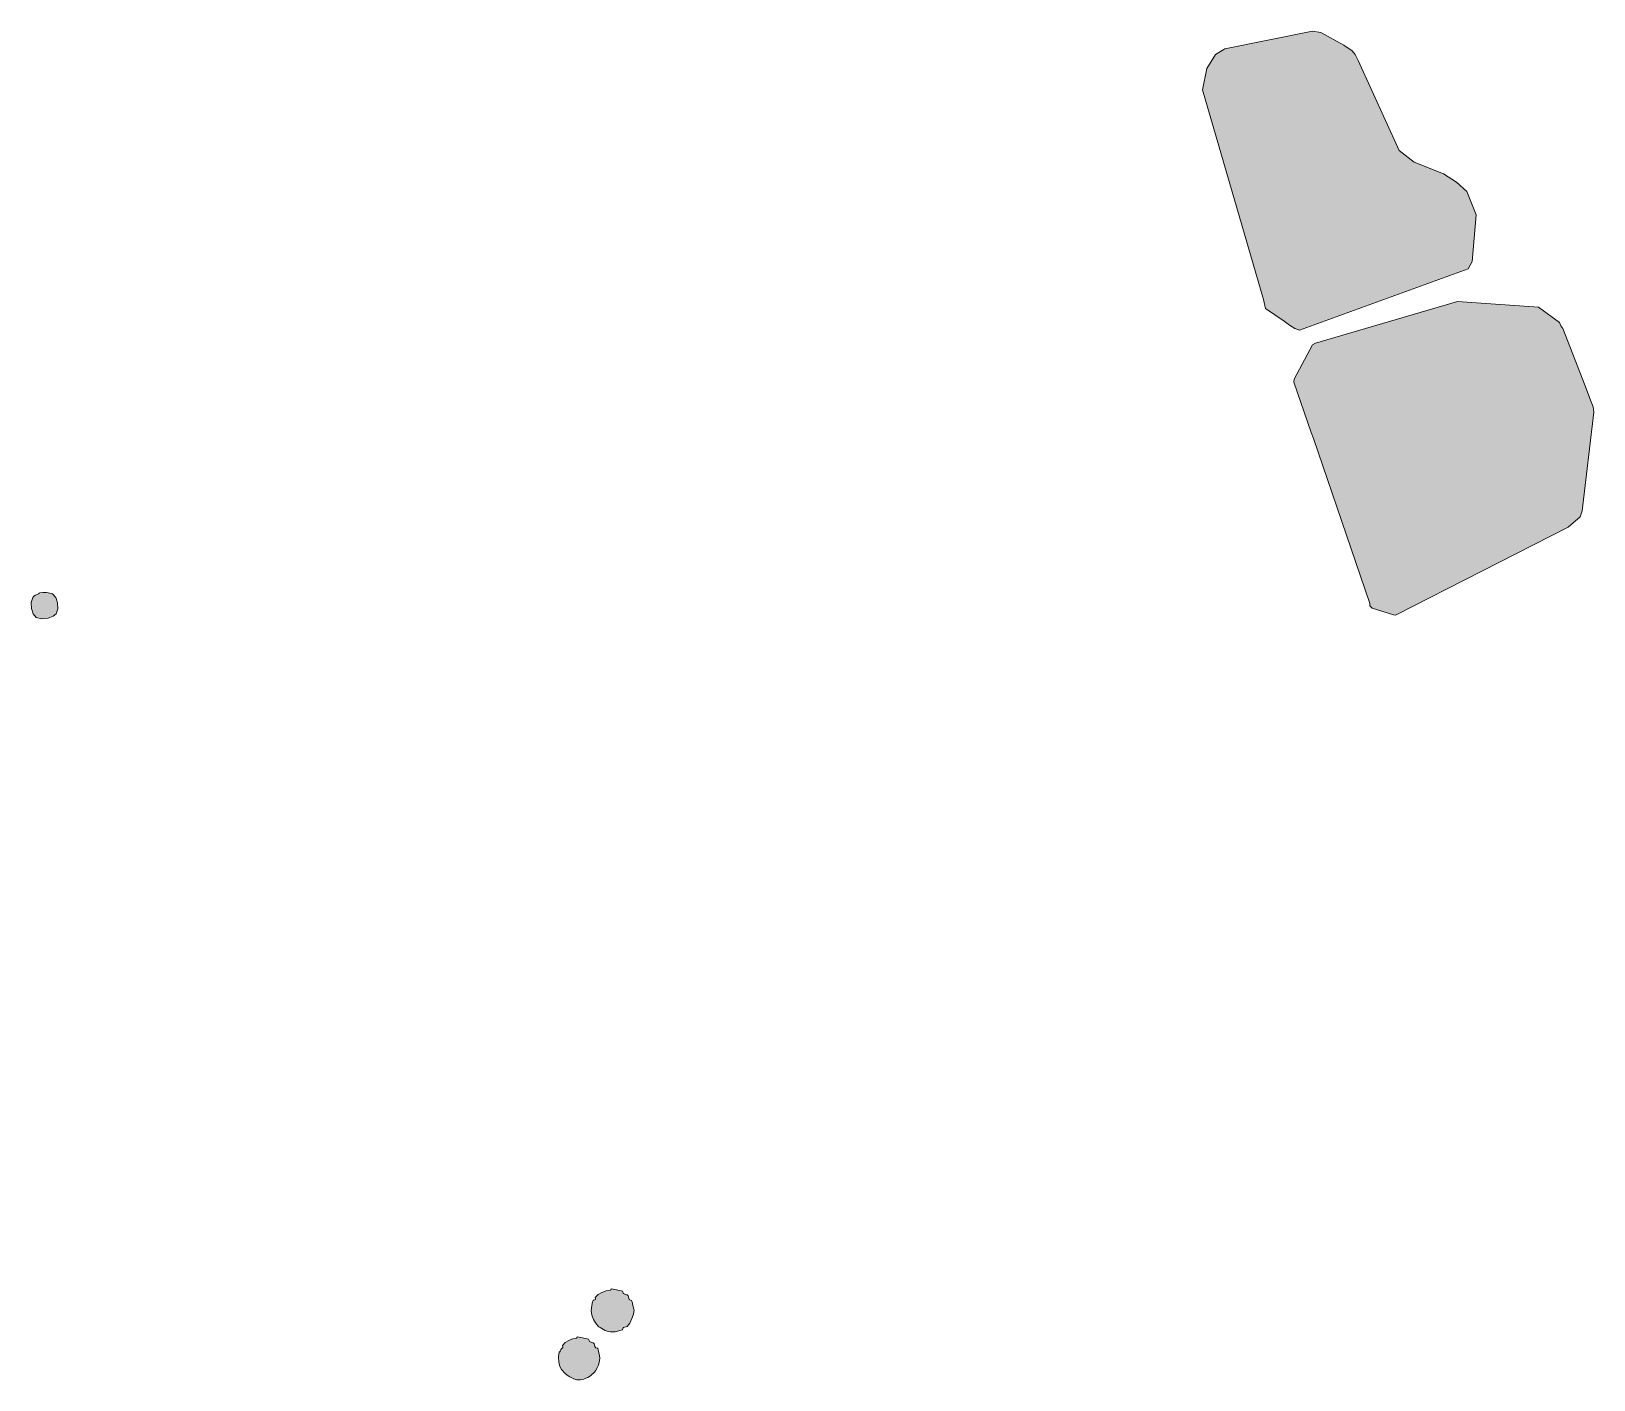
# Model space of a CAD drawing. Header units: inches. Extents: x -418 to 822, y -439 to 855.
# Drawn here: x 395.9 to 537.3, y -277.4 to -155.3 of the extents above; entities that cross this region are included whole.
import ezdxf

# ---------------------------------------------------------------- set-up
doc = ezdxf.new("R2010")
doc.units = ezdxf.units.IN
doc.header["$MEASUREMENT"] = 0
doc.layers.add('Layer 1', color=7, linetype='Continuous')

msp = doc.modelspace()

# ---------------------------------------------------------------- hatches: boundary and pattern name
at = {"layer": 'Layer 1', "true_color": 0xffffff}
for points in [[(511.86, -155.32), (512.6, -155.43), (514.71, -156.59), (515.44, -157.1), (515.71, -157.43), (515.99, -157.97), (519.69, -166.12), (521.07, -167.18), (523.71, -168.24), (524.88, -168.98), (525.83, -169.83), (526.68, -171.95), (526.31, -176.17), (525.94, -176.82), (510.67, -182.39), (510.27, -182.22), (509.78, -181.91), (509.29, -181.55), (507.62, -180.42), (507.43, -179.61), (501.9, -160.62), (502.31, -158.69), (503.07, -157.44), (503.82, -156.97), (503.92, -156.91)], [(524.99, -179.78), (532.33, -180.29), (534.23, -181.68), (534.34, -181.99), (534.51, -182.22), (536.53, -187.4), (537.01, -188.7), (537.27, -189.31), (537.32, -189.79), (536.27, -198.74), (536.1, -199.26), (535.01, -200.19), (519.37, -208.16), (519.19, -208.14), (517.27, -207.54), (517.04, -207.31), (517.04, -207.26), (517.04, -207.1), (511.96, -192.17), (511.75, -191.64), (510.16, -187.09), (510.21, -186.81), (511.85, -183.71), (512.13, -183.56)]]:
    msp.add_hatch(color=7, dxfattribs=at).paths.add_polyline_path(points)
h = msp.add_hatch(color=7, dxfattribs=at)
edge = h.paths.add_edge_path()
edge.add_spline(control_points=[(396.55, -206.25), (396.55, -206.25), (396.57, -206.23), (396.57, -206.23), (396.57, -206.23), (396.58, -206.2), (396.58, -206.2), (396.58, -206.2), (396.61, -206.17), (396.61, -206.17), (396.61, -206.17), (396.66, -206.15), (396.66, -206.15), (396.66, -206.15), (396.92, -206.11), (396.92, -206.11), (396.92, -206.11), (397.25, -206.12), (397.25, -206.12), (397.25, -206.12), (397.57, -206.17), (397.57, -206.17), (397.57, -206.17), (397.82, -206.25), (397.82, -206.25), (397.82, -206.25), (398.1, -206.57), (398.1, -206.57), (398.1, -206.57), (398.27, -207.05), (398.27, -207.05), (398.27, -207.05), (398.29, -207.58), (398.29, -207.58), (398.29, -207.58), (398.14, -208.05), (398.14, -208.05), (398.14, -208.05), (397.87, -208.27), (397.87, -208.27), (397.87, -208.27), (397.4, -208.45), (397.4, -208.45), (397.4, -208.45), (396.85, -208.51), (396.85, -208.51), (396.85, -208.51), (396.34, -208.37), (396.34, -208.37), (396.34, -208.37), (396.06, -208.04), (396.06, -208.04), (396.06, -208.04), (395.9, -207.55), (395.9, -207.55), (395.9, -207.55), (395.88, -207.02), (395.88, -207.02), (395.88, -207.02), (396.02, -206.57), (396.02, -206.57), (396.02, -206.57), (396.13, -206.45), (396.13, -206.45), (396.13, -206.45), (396.26, -206.36), (396.26, -206.36), (396.26, -206.36), (396.55, -206.25), (396.55, -206.25), (396.55, -206.25), (396.55, -206.25), (396.55, -206.25), (396.55, -206.25), (396.55, -206.25), (396.55, -206.25)], knot_values=[0, 0, 0, 0, 1, 1, 1, 2, 2, 2, 3, 3, 3, 4, 4, 4, 5, 5, 5, 6, 6, 6, 7, 7, 7, 8, 8, 8, 9, 9, 9, 10, 10, 10, 11, 11, 11, 12, 12, 12, 13, 13, 13, 14, 14, 14, 15, 15, 15, 16, 16, 16, 17, 17, 17, 18, 18, 18, 19, 19, 19, 20, 20, 20, 21, 21, 21, 22, 22, 22, 23, 23, 23, 24, 24, 24, 25, 25, 25, 25], degree=3, periodic=1)
h = msp.add_hatch(color=7, dxfattribs=at)
edge = h.paths.add_edge_path()
edge.add_spline(control_points=[(448.33, -269.25), (448.33, -269.25), (448.35, -269.2), (448.35, -269.2), (448.35, -269.2), (448.38, -269.16), (448.38, -269.16), (448.38, -269.16), (448.43, -269.14), (448.43, -269.14), (448.43, -269.14), (448.55, -269.16), (448.55, -269.16), (448.55, -269.16), (449.28, -269.32), (449.28, -269.32), (449.28, -269.32), (449.39, -269.36), (449.39, -269.36), (449.39, -269.36), (449.42, -269.4), (449.42, -269.4), (449.42, -269.4), (449.47, -269.53), (449.47, -269.53), (449.47, -269.53), (449.49, -269.57), (449.49, -269.57), (449.49, -269.57), (449.6, -269.61), (449.6, -269.61), (449.6, -269.61), (449.7, -269.64), (449.7, -269.64), (449.7, -269.64), (449.81, -269.69), (449.81, -269.69), (449.81, -269.69), (449.92, -269.78), (449.92, -269.78), (449.92, -269.78), (449.96, -269.85), (449.96, -269.85), (449.96, -269.85), (449.98, -270.02), (449.98, -270.02), (449.98, -270.02), (450.02, -270.1), (450.02, -270.1), (450.02, -270.1), (450.06, -270.12), (450.06, -270.12), (450.06, -270.12), (450.2, -270.18), (450.2, -270.18), (450.2, -270.18), (450.23, -270.2), (450.23, -270.2), (450.23, -270.2), (450.27, -270.31), (450.27, -270.31), (450.27, -270.31), (450.34, -270.63), (450.34, -270.63), (450.34, -270.63), (450.43, -270.97), (450.43, -270.97), (450.43, -270.97), (450.45, -271.05), (450.45, -271.05), (450.45, -271.05), (450.4, -271.42), (450.4, -271.42), (450.4, -271.42), (450.26, -271.83), (450.26, -271.83), (450.26, -271.83), (450.06, -272.23), (450.06, -272.23), (450.06, -272.23), (449.81, -272.53), (449.81, -272.53), (449.81, -272.53), (449.74, -272.57), (449.74, -272.57), (449.74, -272.57), (449.57, -272.6), (449.57, -272.6), (449.57, -272.6), (449.49, -272.64), (449.49, -272.64), (449.49, -272.64), (449.46, -272.68), (449.46, -272.68), (449.46, -272.68), (449.41, -272.82), (449.41, -272.82), (449.41, -272.82), (449.39, -272.85), (449.39, -272.85), (449.39, -272.85), (449.28, -272.89), (449.28, -272.89), (449.28, -272.89), (448.73, -273.02), (448.73, -273.02), (448.73, -273.02), (448.54, -273.04), (448.54, -273.04), (448.54, -273.04), (448.33, -273.03), (448.33, -273.03), (448.33, -273.03), (448.01, -272.96), (448.01, -272.96), (448.01, -272.96), (447.84, -272.9), (447.84, -272.9), (447.84, -272.9), (447.69, -272.83), (447.69, -272.83), (447.69, -272.83), (447.38, -272.64), (447.38, -272.64), (447.38, -272.64), (447.27, -272.56), (447.27, -272.56), (447.27, -272.56), (447.17, -272.47), (447.17, -272.47), (447.17, -272.47), (447.07, -272.36), (447.07, -272.36), (447.07, -272.36), (446.95, -272.22), (446.95, -272.22), (446.95, -272.22), (446.78, -271.92), (446.78, -271.92), (446.78, -271.92), (446.64, -271.53), (446.64, -271.53), (446.64, -271.53), (446.58, -271.09), (446.58, -271.09), (446.58, -271.09), (446.63, -270.63), (446.63, -270.63), (446.63, -270.63), (446.7, -270.31), (446.7, -270.31), (446.7, -270.31), (446.74, -270.2), (446.74, -270.2), (446.74, -270.2), (446.78, -270.17), (446.78, -270.17), (446.78, -270.17), (446.91, -270.12), (446.91, -270.12), (446.91, -270.12), (446.95, -270.1), (446.95, -270.1), (446.95, -270.1), (446.96, -270.05), (446.96, -270.05), (446.96, -270.05), (446.94, -269.93), (446.94, -269.93), (446.94, -269.93), (446.95, -269.89), (446.95, -269.89), (446.95, -269.89), (447.2, -269.64), (447.2, -269.64), (447.2, -269.64), (447.53, -269.46), (447.53, -269.46), (447.53, -269.46), (447.91, -269.32), (447.91, -269.32), (447.91, -269.32), (448.33, -269.25), (448.33, -269.25), (448.33, -269.25), (448.33, -269.25), (448.33, -269.25), (448.33, -269.25), (448.33, -269.25), (448.33, -269.25)], knot_values=[0, 0, 0, 0, 1, 1, 1, 2, 2, 2, 3, 3, 3, 4, 4, 4, 5, 5, 5, 6, 6, 6, 7, 7, 7, 8, 8, 8, 9, 9, 9, 10, 10, 10, 11, 11, 11, 12, 12, 12, 13, 13, 13, 14, 14, 14, 15, 15, 15, 16, 16, 16, 17, 17, 17, 18, 18, 18, 19, 19, 19, 20, 20, 20, 21, 21, 21, 22, 22, 22, 23, 23, 23, 24, 24, 24, 25, 25, 25, 26, 26, 26, 27, 27, 27, 28, 28, 28, 29, 29, 29, 30, 30, 30, 31, 31, 31, 32, 32, 32, 33, 33, 33, 34, 34, 34, 35, 35, 35, 36, 36, 36, 37, 37, 37, 38, 38, 38, 39, 39, 39, 40, 40, 40, 41, 41, 41, 42, 42, 42, 43, 43, 43, 44, 44, 44, 45, 45, 45, 46, 46, 46, 47, 47, 47, 48, 48, 48, 49, 49, 49, 50, 50, 50, 51, 51, 51, 52, 52, 52, 53, 53, 53, 54, 54, 54, 55, 55, 55, 56, 56, 56, 57, 57, 57, 58, 58, 58, 59, 59, 59, 60, 60, 60, 61, 61, 61, 62, 62, 62, 63, 63, 63, 63], degree=3, periodic=1)
h = msp.add_hatch(color=7, dxfattribs=at)
edge = h.paths.add_edge_path()
edge.add_spline(control_points=[(445.26, -273.59), (445.26, -273.59), (445.27, -273.57), (445.27, -273.57), (445.27, -273.57), (445.28, -273.54), (445.28, -273.54), (445.28, -273.54), (445.31, -273.5), (445.31, -273.5), (445.31, -273.5), (445.36, -273.49), (445.36, -273.49), (445.36, -273.49), (445.48, -273.5), (445.48, -273.5), (445.48, -273.5), (446.21, -273.66), (446.21, -273.66), (446.21, -273.66), (446.32, -273.7), (446.32, -273.7), (446.32, -273.7), (446.35, -273.74), (446.35, -273.74), (446.35, -273.74), (446.4, -273.87), (446.4, -273.87), (446.4, -273.87), (446.42, -273.91), (446.42, -273.91), (446.42, -273.91), (446.63, -273.98), (446.63, -273.98), (446.63, -273.98), (446.74, -274.03), (446.74, -274.03), (446.74, -274.03), (446.85, -274.12), (446.85, -274.12), (446.85, -274.12), (446.88, -274.19), (446.88, -274.19), (446.88, -274.19), (446.91, -274.36), (446.91, -274.36), (446.91, -274.36), (446.95, -274.44), (446.95, -274.44), (446.95, -274.44), (446.99, -274.47), (446.99, -274.47), (446.99, -274.47), (447.13, -274.52), (447.13, -274.52), (447.13, -274.52), (447.16, -274.54), (447.16, -274.54), (447.16, -274.54), (447.2, -274.66), (447.2, -274.66), (447.2, -274.66), (447.33, -275.2), (447.33, -275.2), (447.33, -275.2), (447.35, -275.4), (447.35, -275.4), (447.35, -275.4), (447.33, -275.62), (447.33, -275.62), (447.33, -275.62), (447.27, -275.92), (447.27, -275.92), (447.27, -275.92), (447.21, -276.09), (447.21, -276.09), (447.21, -276.09), (447.14, -276.24), (447.14, -276.24), (447.14, -276.24), (446.95, -276.56), (446.95, -276.56), (446.95, -276.56), (446.88, -276.67), (446.88, -276.67), (446.88, -276.67), (446.79, -276.77), (446.79, -276.77), (446.79, -276.77), (446.67, -276.87), (446.67, -276.87), (446.67, -276.87), (446.53, -276.98), (446.53, -276.98), (446.53, -276.98), (446.41, -277.06), (446.41, -277.06), (446.41, -277.06), (446.26, -277.15), (446.26, -277.15), (446.26, -277.15), (446.09, -277.23), (446.09, -277.23), (446.09, -277.23), (445.89, -277.3), (445.89, -277.3), (445.89, -277.3), (445.56, -277.36), (445.56, -277.36), (445.56, -277.36), (445.28, -277.36), (445.28, -277.36), (445.28, -277.36), (444.99, -277.27), (444.99, -277.27), (444.99, -277.27), (444.62, -277.09), (444.62, -277.09), (444.62, -277.09), (444.39, -276.94), (444.39, -276.94), (444.39, -276.94), (444.22, -276.8), (444.22, -276.8), (444.22, -276.8), (443.88, -276.45), (443.88, -276.45), (443.88, -276.45), (443.73, -276.17), (443.73, -276.17), (443.73, -276.17), (443.63, -275.76), (443.63, -275.76), (443.63, -275.76), (443.61, -275.3), (443.61, -275.3), (443.61, -275.3), (443.67, -274.86), (443.67, -274.86), (443.67, -274.86), (443.68, -274.85), (443.68, -274.85), (443.68, -274.85), (443.72, -274.83), (443.72, -274.83), (443.72, -274.83), (443.75, -274.8), (443.75, -274.8), (443.75, -274.8), (443.77, -274.76), (443.77, -274.76), (443.77, -274.76), (443.82, -274.63), (443.82, -274.63), (443.82, -274.63), (443.88, -274.56), (443.88, -274.56), (443.88, -274.56), (443.94, -274.51), (443.94, -274.51), (443.94, -274.51), (443.99, -274.44), (443.99, -274.44), (443.99, -274.44), (443.99, -274.39), (443.99, -274.39), (443.99, -274.39), (443.98, -274.27), (443.98, -274.27), (443.98, -274.27), (443.99, -274.23), (443.99, -274.23), (443.99, -274.23), (444.22, -273.99), (444.22, -273.99), (444.22, -273.99), (444.53, -273.8), (444.53, -273.8), (444.53, -273.8), (444.88, -273.67), (444.88, -273.67), (444.88, -273.67), (445.26, -273.59), (445.26, -273.59), (445.26, -273.59), (445.26, -273.59), (445.26, -273.59), (445.26, -273.59), (445.26, -273.59), (445.26, -273.59)], knot_values=[0, 0, 0, 0, 1, 1, 1, 2, 2, 2, 3, 3, 3, 4, 4, 4, 5, 5, 5, 6, 6, 6, 7, 7, 7, 8, 8, 8, 9, 9, 9, 10, 10, 10, 11, 11, 11, 12, 12, 12, 13, 13, 13, 14, 14, 14, 15, 15, 15, 16, 16, 16, 17, 17, 17, 18, 18, 18, 19, 19, 19, 20, 20, 20, 21, 21, 21, 22, 22, 22, 23, 23, 23, 24, 24, 24, 25, 25, 25, 26, 26, 26, 27, 27, 27, 28, 28, 28, 29, 29, 29, 30, 30, 30, 31, 31, 31, 32, 32, 32, 33, 33, 33, 34, 34, 34, 35, 35, 35, 36, 36, 36, 37, 37, 37, 38, 38, 38, 39, 39, 39, 40, 40, 40, 41, 41, 41, 42, 42, 42, 43, 43, 43, 44, 44, 44, 45, 45, 45, 46, 46, 46, 47, 47, 47, 48, 48, 48, 49, 49, 49, 50, 50, 50, 51, 51, 51, 52, 52, 52, 53, 53, 53, 54, 54, 54, 55, 55, 55, 56, 56, 56, 57, 57, 57, 58, 58, 58, 59, 59, 59, 60, 60, 60, 61, 61, 61, 62, 62, 62, 63, 63, 63, 63], degree=3, periodic=1)

# ---------------------------------------------------------------- linework, layer by layer
at = {"layer": 'Layer 1', "lineweight": 0}
for points in [[(511.86, -155.32), (512.6, -155.43), (514.71, -156.59), (515.44, -157.1), (515.71, -157.43), (515.99, -157.97), (519.69, -166.12), (521.07, -167.18), (523.71, -168.24), (524.88, -168.98), (525.83, -169.83), (526.68, -171.95), (526.31, -176.17), (525.94, -176.82), (510.67, -182.39), (510.27, -182.22), (509.78, -181.91), (509.29, -181.55), (507.62, -180.42), (507.43, -179.61), (501.9, -160.62), (502.31, -158.69), (503.07, -157.44), (503.82, -156.97), (503.92, -156.91), (511.86, -155.32), (511.86, -155.32)], [(524.99, -179.78), (532.33, -180.29), (534.23, -181.68), (534.34, -181.99), (534.51, -182.22), (536.53, -187.4), (537.01, -188.7), (537.27, -189.31), (537.32, -189.79), (536.27, -198.74), (536.1, -199.26), (535.01, -200.19), (519.37, -208.16), (519.19, -208.14), (517.27, -207.54), (517.04, -207.31), (517.04, -207.26), (517.04, -207.1), (511.96, -192.17), (511.75, -191.64), (510.16, -187.09), (510.21, -186.81), (511.85, -183.71), (512.13, -183.56), (524.99, -179.78), (524.99, -179.78)]]:
    msp.add_lwpolyline(points, dxfattribs=at)
for points, knots in [([(396.55, -206.25), (396.55, -206.25), (396.57, -206.23), (396.57, -206.23), (396.57, -206.23), (396.58, -206.2), (396.58, -206.2), (396.58, -206.2), (396.61, -206.17), (396.61, -206.17), (396.61, -206.17), (396.66, -206.15), (396.66, -206.15), (396.66, -206.15), (396.92, -206.11), (396.92, -206.11), (396.92, -206.11), (397.25, -206.12), (397.25, -206.12), (397.25, -206.12), (397.57, -206.17), (397.57, -206.17), (397.57, -206.17), (397.82, -206.25), (397.82, -206.25), (397.82, -206.25), (398.1, -206.57), (398.1, -206.57), (398.1, -206.57), (398.27, -207.05), (398.27, -207.05), (398.27, -207.05), (398.29, -207.58), (398.29, -207.58), (398.29, -207.58), (398.14, -208.05), (398.14, -208.05), (398.14, -208.05), (397.87, -208.27), (397.87, -208.27), (397.87, -208.27), (397.4, -208.45), (397.4, -208.45), (397.4, -208.45), (396.85, -208.51), (396.85, -208.51), (396.85, -208.51), (396.34, -208.37), (396.34, -208.37), (396.34, -208.37), (396.06, -208.04), (396.06, -208.04), (396.06, -208.04), (395.9, -207.55), (395.9, -207.55), (395.9, -207.55), (395.88, -207.02), (395.88, -207.02), (395.88, -207.02), (396.02, -206.57), (396.02, -206.57), (396.02, -206.57), (396.13, -206.45), (396.13, -206.45), (396.13, -206.45), (396.26, -206.36), (396.26, -206.36), (396.26, -206.36), (396.55, -206.25), (396.55, -206.25), (396.55, -206.25), (396.55, -206.25), (396.55, -206.25), (396.55, -206.25), (396.55, -206.25), (396.55, -206.25)], [0, 0, 0, 0, 1, 1, 1, 2, 2, 2, 3, 3, 3, 4, 4, 4, 5, 5, 5, 6, 6, 6, 7, 7, 7, 8, 8, 8, 9, 9, 9, 10, 10, 10, 11, 11, 11, 12, 12, 12, 13, 13, 13, 14, 14, 14, 15, 15, 15, 16, 16, 16, 17, 17, 17, 18, 18, 18, 19, 19, 19, 20, 20, 20, 21, 21, 21, 22, 22, 22, 23, 23, 23, 24, 24, 24, 25, 25, 25, 25]), ([(448.33, -269.25), (448.33, -269.25), (448.35, -269.2), (448.35, -269.2), (448.35, -269.2), (448.38, -269.16), (448.38, -269.16), (448.38, -269.16), (448.43, -269.14), (448.43, -269.14), (448.43, -269.14), (448.55, -269.16), (448.55, -269.16), (448.55, -269.16), (449.28, -269.32), (449.28, -269.32), (449.28, -269.32), (449.39, -269.36), (449.39, -269.36), (449.39, -269.36), (449.42, -269.4), (449.42, -269.4), (449.42, -269.4), (449.47, -269.53), (449.47, -269.53), (449.47, -269.53), (449.49, -269.57), (449.49, -269.57), (449.49, -269.57), (449.6, -269.61), (449.6, -269.61), (449.6, -269.61), (449.7, -269.64), (449.7, -269.64), (449.7, -269.64), (449.81, -269.69), (449.81, -269.69), (449.81, -269.69), (449.92, -269.78), (449.92, -269.78), (449.92, -269.78), (449.96, -269.85), (449.96, -269.85), (449.96, -269.85), (449.98, -270.02), (449.98, -270.02), (449.98, -270.02), (450.02, -270.1), (450.02, -270.1), (450.02, -270.1), (450.06, -270.12), (450.06, -270.12), (450.06, -270.12), (450.2, -270.18), (450.2, -270.18), (450.2, -270.18), (450.23, -270.2), (450.23, -270.2), (450.23, -270.2), (450.27, -270.31), (450.27, -270.31), (450.27, -270.31), (450.34, -270.63), (450.34, -270.63), (450.34, -270.63), (450.43, -270.97), (450.43, -270.97), (450.43, -270.97), (450.45, -271.05), (450.45, -271.05), (450.45, -271.05), (450.4, -271.42), (450.4, -271.42), (450.4, -271.42), (450.26, -271.83), (450.26, -271.83), (450.26, -271.83), (450.06, -272.23), (450.06, -272.23), (450.06, -272.23), (449.81, -272.53), (449.81, -272.53), (449.81, -272.53), (449.74, -272.57), (449.74, -272.57), (449.74, -272.57), (449.57, -272.6), (449.57, -272.6), (449.57, -272.6), (449.49, -272.64), (449.49, -272.64), (449.49, -272.64), (449.46, -272.68), (449.46, -272.68), (449.46, -272.68), (449.41, -272.82), (449.41, -272.82), (449.41, -272.82), (449.39, -272.85), (449.39, -272.85), (449.39, -272.85), (449.28, -272.89), (449.28, -272.89), (449.28, -272.89), (448.73, -273.02), (448.73, -273.02), (448.73, -273.02), (448.54, -273.04), (448.54, -273.04), (448.54, -273.04), (448.33, -273.03), (448.33, -273.03), (448.33, -273.03), (448.01, -272.96), (448.01, -272.96), (448.01, -272.96), (447.84, -272.9), (447.84, -272.9), (447.84, -272.9), (447.69, -272.83), (447.69, -272.83), (447.69, -272.83), (447.38, -272.64), (447.38, -272.64), (447.38, -272.64), (447.27, -272.56), (447.27, -272.56), (447.27, -272.56), (447.17, -272.47), (447.17, -272.47), (447.17, -272.47), (447.07, -272.36), (447.07, -272.36), (447.07, -272.36), (446.95, -272.22), (446.95, -272.22), (446.95, -272.22), (446.78, -271.92), (446.78, -271.92), (446.78, -271.92), (446.64, -271.53), (446.64, -271.53), (446.64, -271.53), (446.58, -271.09), (446.58, -271.09), (446.58, -271.09), (446.63, -270.63), (446.63, -270.63), (446.63, -270.63), (446.7, -270.31), (446.7, -270.31), (446.7, -270.31), (446.74, -270.2), (446.74, -270.2), (446.74, -270.2), (446.78, -270.17), (446.78, -270.17), (446.78, -270.17), (446.91, -270.12), (446.91, -270.12), (446.91, -270.12), (446.95, -270.1), (446.95, -270.1), (446.95, -270.1), (446.96, -270.05), (446.96, -270.05), (446.96, -270.05), (446.94, -269.93), (446.94, -269.93), (446.94, -269.93), (446.95, -269.89), (446.95, -269.89), (446.95, -269.89), (447.2, -269.64), (447.2, -269.64), (447.2, -269.64), (447.53, -269.46), (447.53, -269.46), (447.53, -269.46), (447.91, -269.32), (447.91, -269.32), (447.91, -269.32), (448.33, -269.25), (448.33, -269.25), (448.33, -269.25), (448.33, -269.25), (448.33, -269.25), (448.33, -269.25), (448.33, -269.25), (448.33, -269.25)], [0, 0, 0, 0, 1, 1, 1, 2, 2, 2, 3, 3, 3, 4, 4, 4, 5, 5, 5, 6, 6, 6, 7, 7, 7, 8, 8, 8, 9, 9, 9, 10, 10, 10, 11, 11, 11, 12, 12, 12, 13, 13, 13, 14, 14, 14, 15, 15, 15, 16, 16, 16, 17, 17, 17, 18, 18, 18, 19, 19, 19, 20, 20, 20, 21, 21, 21, 22, 22, 22, 23, 23, 23, 24, 24, 24, 25, 25, 25, 26, 26, 26, 27, 27, 27, 28, 28, 28, 29, 29, 29, 30, 30, 30, 31, 31, 31, 32, 32, 32, 33, 33, 33, 34, 34, 34, 35, 35, 35, 36, 36, 36, 37, 37, 37, 38, 38, 38, 39, 39, 39, 40, 40, 40, 41, 41, 41, 42, 42, 42, 43, 43, 43, 44, 44, 44, 45, 45, 45, 46, 46, 46, 47, 47, 47, 48, 48, 48, 49, 49, 49, 50, 50, 50, 51, 51, 51, 52, 52, 52, 53, 53, 53, 54, 54, 54, 55, 55, 55, 56, 56, 56, 57, 57, 57, 58, 58, 58, 59, 59, 59, 60, 60, 60, 61, 61, 61, 62, 62, 62, 63, 63, 63, 63]), ([(445.26, -273.59), (445.26, -273.59), (445.27, -273.57), (445.27, -273.57), (445.27, -273.57), (445.28, -273.54), (445.28, -273.54), (445.28, -273.54), (445.31, -273.5), (445.31, -273.5), (445.31, -273.5), (445.36, -273.49), (445.36, -273.49), (445.36, -273.49), (445.48, -273.5), (445.48, -273.5), (445.48, -273.5), (446.21, -273.66), (446.21, -273.66), (446.21, -273.66), (446.32, -273.7), (446.32, -273.7), (446.32, -273.7), (446.35, -273.74), (446.35, -273.74), (446.35, -273.74), (446.4, -273.87), (446.4, -273.87), (446.4, -273.87), (446.42, -273.91), (446.42, -273.91), (446.42, -273.91), (446.63, -273.98), (446.63, -273.98), (446.63, -273.98), (446.74, -274.03), (446.74, -274.03), (446.74, -274.03), (446.85, -274.12), (446.85, -274.12), (446.85, -274.12), (446.88, -274.19), (446.88, -274.19), (446.88, -274.19), (446.91, -274.36), (446.91, -274.36), (446.91, -274.36), (446.95, -274.44), (446.95, -274.44), (446.95, -274.44), (446.99, -274.47), (446.99, -274.47), (446.99, -274.47), (447.13, -274.52), (447.13, -274.52), (447.13, -274.52), (447.16, -274.54), (447.16, -274.54), (447.16, -274.54), (447.2, -274.66), (447.2, -274.66), (447.2, -274.66), (447.33, -275.2), (447.33, -275.2), (447.33, -275.2), (447.35, -275.4), (447.35, -275.4), (447.35, -275.4), (447.33, -275.62), (447.33, -275.62), (447.33, -275.62), (447.27, -275.92), (447.27, -275.92), (447.27, -275.92), (447.21, -276.09), (447.21, -276.09), (447.21, -276.09), (447.14, -276.24), (447.14, -276.24), (447.14, -276.24), (446.95, -276.56), (446.95, -276.56), (446.95, -276.56), (446.88, -276.67), (446.88, -276.67), (446.88, -276.67), (446.79, -276.77), (446.79, -276.77), (446.79, -276.77), (446.67, -276.87), (446.67, -276.87), (446.67, -276.87), (446.53, -276.98), (446.53, -276.98), (446.53, -276.98), (446.41, -277.06), (446.41, -277.06), (446.41, -277.06), (446.26, -277.15), (446.26, -277.15), (446.26, -277.15), (446.09, -277.23), (446.09, -277.23), (446.09, -277.23), (445.89, -277.3), (445.89, -277.3), (445.89, -277.3), (445.56, -277.36), (445.56, -277.36), (445.56, -277.36), (445.28, -277.36), (445.28, -277.36), (445.28, -277.36), (444.99, -277.27), (444.99, -277.27), (444.99, -277.27), (444.62, -277.09), (444.62, -277.09), (444.62, -277.09), (444.39, -276.94), (444.39, -276.94), (444.39, -276.94), (444.22, -276.8), (444.22, -276.8), (444.22, -276.8), (443.88, -276.45), (443.88, -276.45), (443.88, -276.45), (443.73, -276.17), (443.73, -276.17), (443.73, -276.17), (443.63, -275.76), (443.63, -275.76), (443.63, -275.76), (443.61, -275.3), (443.61, -275.3), (443.61, -275.3), (443.67, -274.86), (443.67, -274.86), (443.67, -274.86), (443.68, -274.85), (443.68, -274.85), (443.68, -274.85), (443.72, -274.83), (443.72, -274.83), (443.72, -274.83), (443.75, -274.8), (443.75, -274.8), (443.75, -274.8), (443.77, -274.76), (443.77, -274.76), (443.77, -274.76), (443.82, -274.63), (443.82, -274.63), (443.82, -274.63), (443.88, -274.56), (443.88, -274.56), (443.88, -274.56), (443.94, -274.51), (443.94, -274.51), (443.94, -274.51), (443.99, -274.44), (443.99, -274.44), (443.99, -274.44), (443.99, -274.39), (443.99, -274.39), (443.99, -274.39), (443.98, -274.27), (443.98, -274.27), (443.98, -274.27), (443.99, -274.23), (443.99, -274.23), (443.99, -274.23), (444.22, -273.99), (444.22, -273.99), (444.22, -273.99), (444.53, -273.8), (444.53, -273.8), (444.53, -273.8), (444.88, -273.67), (444.88, -273.67), (444.88, -273.67), (445.26, -273.59), (445.26, -273.59), (445.26, -273.59), (445.26, -273.59), (445.26, -273.59), (445.26, -273.59), (445.26, -273.59), (445.26, -273.59)], [0, 0, 0, 0, 1, 1, 1, 2, 2, 2, 3, 3, 3, 4, 4, 4, 5, 5, 5, 6, 6, 6, 7, 7, 7, 8, 8, 8, 9, 9, 9, 10, 10, 10, 11, 11, 11, 12, 12, 12, 13, 13, 13, 14, 14, 14, 15, 15, 15, 16, 16, 16, 17, 17, 17, 18, 18, 18, 19, 19, 19, 20, 20, 20, 21, 21, 21, 22, 22, 22, 23, 23, 23, 24, 24, 24, 25, 25, 25, 26, 26, 26, 27, 27, 27, 28, 28, 28, 29, 29, 29, 30, 30, 30, 31, 31, 31, 32, 32, 32, 33, 33, 33, 34, 34, 34, 35, 35, 35, 36, 36, 36, 37, 37, 37, 38, 38, 38, 39, 39, 39, 40, 40, 40, 41, 41, 41, 42, 42, 42, 43, 43, 43, 44, 44, 44, 45, 45, 45, 46, 46, 46, 47, 47, 47, 48, 48, 48, 49, 49, 49, 50, 50, 50, 51, 51, 51, 52, 52, 52, 53, 53, 53, 54, 54, 54, 55, 55, 55, 56, 56, 56, 57, 57, 57, 58, 58, 58, 59, 59, 59, 60, 60, 60, 61, 61, 61, 62, 62, 62, 63, 63, 63, 63])]:
    msp.add_open_spline(points, degree=3, knots=knots, dxfattribs=at)

doc.saveas('drawing.dxf')
